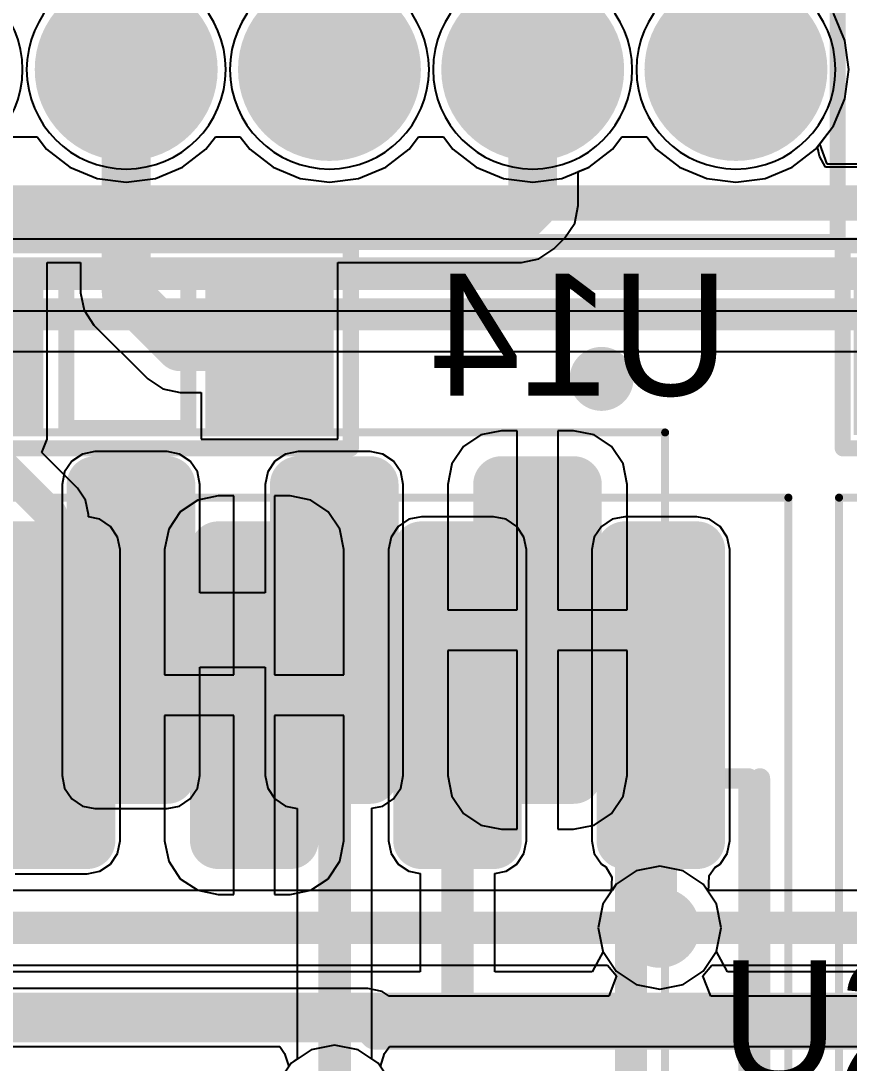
# Model space of a CAD drawing. Header units: millimetres. Extents: x 3.6 to 6.79, y 1.07 to 2.73.
# Drawn here: x 4.6998 to 4.9036, y 1.9137 to 2.1702 of the extents above; entities that cross this region are included whole.
import ezdxf

# ---------------------------------------------------------------- set-up
doc = ezdxf.new("R2010")
doc.units = ezdxf.units.MM
doc.header["$MEASUREMENT"] = 0
for name, color, linetype in [('BottomLayer', 5, 'Continuous'), ('BottomOverlay', 54, 'Continuous'), ('BottomPaste', 16, 'Continuous'), ('BottomSolder', 6, 'Continuous'), ('Mechanical13', 56, 'Continuous'), ('Mechanical15', 56, 'Continuous'), ('MidLayer1', 16, 'Continuous'), ('MidLayer2', 76, 'Continuous'), ('MultiLayer', 9, 'Continuous'), ('PadHoleLayer', 156, 'Continuous'), ('TopLayer', 1, 'Continuous'), ('TopOverlay', 2, 'Continuous'), ('TopPaste', 8, 'Continuous'), ('TopSolder', 216, 'Continuous'), ('ViaHoleLayer', 16, 'Continuous')]:
    doc.layers.add(name, color=color, linetype=linetype)

# ---------------------------------------------------------------- blocks, each defined once
blk = doc.blocks.new('RES_SMD_0603_B_91')
at = {"layer": 'BottomLayer'}
for points in [[(-0.04681, -0.01772), (-0.02319, -0.01772), (-0.04681, 0.01772), (-0.02319, 0.01772)], [(0.02468, -0.01772), (0.0483, -0.01772), (0.02468, 0.01771), (0.0483, 0.01771)]]:
    blk.add_solid(points, dxfattribs=at)
at = {"layer": 'BottomOverlay', "const_width": 0.00394}
for points in [[(0.035, 0.025), (-0.055, 0.025)], [(-0.055, 0.025), (-0.055, -0.025)], [(0.055, 0.025), (0.035, 0.025)], [(0.055, 0.025), (0.055, -0.025)], [(0.015, 0.02), (-0.015, 0.02)], [(-0.015, 0.02), (-0.015, -0.02)], [(0.015, 0.02), (0.015, -0.02)], [(0.015, -0.02), (-0.015, -0.02)], [(0.055, -0.025), (-0.055, -0.025)]]:
    blk.add_lwpolyline(points, dxfattribs=at)
at = {"layer": 'BottomOverlay', "const_width": 0.00197}
for points in [[(-0.05599, 0.025, 1), (-0.05402, 0.025, 1)], [(-0.05599, 0.025, 1), (-0.05402, 0.025, 1)], [(0.03401, 0.025, 1), (0.03598, 0.025, 1)], [(0.03401, 0.025, 1), (0.03598, 0.025, 1)], [(0.05401, 0.025, 1), (0.05598, 0.025, 1)], [(0.05401, 0.025, 1), (0.05598, 0.025, 1)], [(-0.01599, 0.02, 1), (-0.01402, 0.02, 1)], [(-0.01599, 0.02, 1), (-0.01402, 0.02, 1)], [(0.01401, 0.02, 1), (0.01598, 0.02, 1)], [(0.01401, 0.02, 1), (0.01598, 0.02, 1)], [(-0.01599, -0.02, 1), (-0.01402, -0.02, 1)], [(-0.01599, -0.02, 1), (-0.01402, -0.02, 1)], [(0.01401, -0.02, 1), (0.01598, -0.02, 1)], [(0.01401, -0.02, 1), (0.01598, -0.02, 1)], [(-0.05599, -0.025, 1), (-0.05402, -0.025, 1)], [(-0.05599, -0.025, 1), (-0.05402, -0.025, 1)], [(0.05401, -0.025, 1), (0.05598, -0.025, 1)], [(0.05401, -0.025, 1), (0.05598, -0.025, 1)]]:
    blk.add_lwpolyline(points, format="xyb", close=True, dxfattribs=at)
at = {"layer": 'BottomPaste'}
for points in [[(-0.04681, -0.01772), (-0.02319, -0.01772), (-0.04681, 0.01772), (-0.02319, 0.01772)], [(0.02468, -0.01772), (0.0483, -0.01772), (0.02468, 0.01771), (0.0483, 0.01771)]]:
    blk.add_solid(points, dxfattribs=at)
at = {"layer": 'BottomSolder'}
for points in [[(-0.05081, -0.02172), (-0.01919, -0.02172), (-0.05081, 0.02172), (-0.01919, 0.02172)], [(0.02068, -0.02172), (0.0523, -0.02172), (0.02068, 0.02171), (0.0523, 0.02171)]]:
    blk.add_solid(points, dxfattribs=at)
blk = doc.blocks.new('RES_SMD_0603_B_92')
at = {"layer": 'BottomLayer'}
for points in [[(-0.04681, -0.01772), (-0.02319, -0.01772), (-0.04681, 0.01772), (-0.02319, 0.01772)], [(0.02468, -0.01772), (0.0483, -0.01772), (0.02468, 0.01771), (0.0483, 0.01771)]]:
    blk.add_solid(points, dxfattribs=at)
at = {"layer": 'BottomOverlay', "const_width": 0.00394}
for points in [[(0.035, 0.025), (-0.055, 0.025)], [(-0.055, 0.025), (-0.055, -0.025)], [(0.055, 0.025), (0.035, 0.025)], [(0.055, 0.025), (0.055, -0.025)], [(0.015, 0.02), (-0.015, 0.02)], [(-0.015, 0.02), (-0.015, -0.02)], [(0.015, 0.02), (0.015, -0.02)], [(0.015, -0.02), (-0.015, -0.02)], [(0.055, -0.025), (-0.055, -0.025)]]:
    blk.add_lwpolyline(points, dxfattribs=at)
at = {"layer": 'BottomOverlay', "const_width": 0.00197}
for points in [[(-0.05599, 0.025, 1), (-0.05402, 0.025, 1)], [(-0.05599, 0.025, 1), (-0.05402, 0.025, 1)], [(0.03401, 0.025, 1), (0.03598, 0.025, 1)], [(0.03401, 0.025, 1), (0.03598, 0.025, 1)], [(0.05401, 0.025, 1), (0.05598, 0.025, 1)], [(0.05401, 0.025, 1), (0.05598, 0.025, 1)], [(-0.01599, 0.02, 1), (-0.01402, 0.02, 1)], [(-0.01599, 0.02, 1), (-0.01402, 0.02, 1)], [(0.01401, 0.02, 1), (0.01598, 0.02, 1)], [(0.01401, 0.02, 1), (0.01598, 0.02, 1)], [(-0.01599, -0.02, 1), (-0.01402, -0.02, 1)], [(-0.01599, -0.02, 1), (-0.01402, -0.02, 1)], [(0.01401, -0.02, 1), (0.01598, -0.02, 1)], [(0.01401, -0.02, 1), (0.01598, -0.02, 1)], [(-0.05599, -0.025, 1), (-0.05402, -0.025, 1)], [(-0.05599, -0.025, 1), (-0.05402, -0.025, 1)], [(0.05401, -0.025, 1), (0.05598, -0.025, 1)], [(0.05401, -0.025, 1), (0.05598, -0.025, 1)]]:
    blk.add_lwpolyline(points, format="xyb", close=True, dxfattribs=at)
at = {"layer": 'BottomPaste'}
for points in [[(-0.04681, -0.01772), (-0.02319, -0.01772), (-0.04681, 0.01772), (-0.02319, 0.01772)], [(0.02468, -0.01772), (0.0483, -0.01772), (0.02468, 0.01771), (0.0483, 0.01771)]]:
    blk.add_solid(points, dxfattribs=at)
at = {"layer": 'BottomSolder'}
for points in [[(-0.05081, -0.02172), (-0.01919, -0.02172), (-0.05081, 0.02172), (-0.01919, 0.02172)], [(0.02068, -0.02172), (0.0523, -0.02172), (0.02068, 0.02171), (0.0523, 0.02171)]]:
    blk.add_solid(points, dxfattribs=at)
blk = doc.blocks.new('SAMTEC_FTS_108_04_X_D_115')
at = {"layer": 'BottomLayer', "const_width": 0.0225}
for points in [[(0.01375, -0.025, 1), (0.03625, -0.025, 1)], [(0.06375, -0.025, 1), (0.08625, -0.025, 1)], [(0.11375, -0.025, 1), (0.13625, -0.025, 1)], [(0.16375, -0.025, 1), (0.18625, -0.025, 1)]]:
    blk.add_lwpolyline(points, format="xyb", close=True, dxfattribs=at)
at = {"layer": 'BottomSolder'}
for points in [[(-0.00051, -0.025, 1), (-0.04949, -0.025, 1)], [(0.04949, -0.025, 1), (0.00051, -0.025, 1)], [(0.09949, -0.025, 1), (0.05051, -0.025, 1)], [(0.14949, -0.025, 1), (0.10051, -0.025, 1)], [(0.19949, -0.025, 1), (0.15051, -0.025, 1)], [(-0.00051, -0.025, 1), (-0.00051, -0.025, 1)], [(0.00051, -0.025, 1), (0.00051, -0.025, 1)], [(0.04949, -0.025, 1), (0.04949, -0.025, 1)], [(0.05051, -0.025, 1), (0.05051, -0.025, 1)], [(0.09949, -0.025, 1), (0.09949, -0.025, 1)], [(0.10051, -0.025, 1), (0.10051, -0.025, 1)], [(0.14949, -0.025, 1), (0.14949, -0.025, 1)], [(0.15051, -0.025, 1), (0.15051, -0.025, 1)], [(0.19949, -0.025, 1), (0.19949, -0.025, 1)]]:
    blk.add_lwpolyline(points, format="xyb", close=True, dxfattribs=at)
at = {"layer": 'BottomSolder', "const_width": 0.0225}
for points in [[(0.01375, -0.025, 1), (0.03625, -0.025, 1)], [(0.06375, -0.025, 1), (0.08625, -0.025, 1)], [(0.11375, -0.025, 1), (0.13625, -0.025, 1)], [(0.16375, -0.025, 1), (0.18625, -0.025, 1)]]:
    blk.add_lwpolyline(points, format="xyb", close=True, dxfattribs=at)
at = {"layer": 'Mechanical13', "const_width": 0.00394}
for points in [[(0.2, -0.06748), (0.2, 0.06748)], [(0.01701, -0.03299), (0.01701, -0.01701)], [(0.01701, -0.01701), (0.03299, -0.01701)], [(0.03299, -0.03299), (0.03299, -0.01701)], [(0.06701, -0.03299), (0.06701, -0.01701)], [(0.06701, -0.01701), (0.08299, -0.01701)], [(0.08299, -0.03299), (0.08299, -0.01701)], [(0.11701, -0.03299), (0.11701, -0.01701)], [(0.11701, -0.01701), (0.13299, -0.01701)], [(0.13299, -0.03299), (0.13299, -0.01701)], [(0.16701, -0.03299), (0.16701, -0.01701)], [(0.16701, -0.01701), (0.18299, -0.01701)], [(0.18299, -0.03299), (0.18299, -0.01701)], [(0.01701, -0.03299), (0.03299, -0.03299)], [(0.06701, -0.03299), (0.08299, -0.03299)], [(0.11701, -0.03299), (0.13299, -0.03299)], [(0.16701, -0.03299), (0.18299, -0.03299)], [(-0.05, -0.06748), (0, -0.06748)], [(0, -0.06748), (0.05, -0.06748)], [(0.05, -0.06748), (0.1, -0.06748)], [(0.1, -0.06748), (0.15, -0.06748)], [(0.15, -0.06748), (0.2, -0.06748)], [(-0.21772, -0.08524), (0.21772, -0.08524)]]:
    blk.add_lwpolyline(points, dxfattribs=at)
at = {"layer": 'Mechanical13', "const_width": 0.00197}
for points in [[(0.01602, -0.01701, 1), (0.01799, -0.01701, 1)], [(0.01602, -0.01701, 1), (0.01799, -0.01701, 1)], [(0.03201, -0.01701, 1), (0.03398, -0.01701, 1)], [(0.03201, -0.01701, 1), (0.03398, -0.01701, 1)], [(0.06602, -0.01701, 1), (0.06799, -0.01701, 1)], [(0.06602, -0.01701, 1), (0.06799, -0.01701, 1)], [(0.08201, -0.01701, 1), (0.08398, -0.01701, 1)], [(0.08201, -0.01701, 1), (0.08398, -0.01701, 1)], [(0.11602, -0.01701, 1), (0.11799, -0.01701, 1)], [(0.11602, -0.01701, 1), (0.11799, -0.01701, 1)], [(0.13201, -0.01701, 1), (0.13398, -0.01701, 1)], [(0.13201, -0.01701, 1), (0.13398, -0.01701, 1)], [(0.16602, -0.01701, 1), (0.16799, -0.01701, 1)], [(0.16602, -0.01701, 1), (0.16799, -0.01701, 1)], [(0.18201, -0.01701, 1), (0.18398, -0.01701, 1)], [(0.18201, -0.01701, 1), (0.18398, -0.01701, 1)], [(0.01602, -0.03299, 1), (0.01799, -0.03299, 1)], [(0.01602, -0.03299, 1), (0.01799, -0.03299, 1)], [(0.03201, -0.03299, 1), (0.03398, -0.03299, 1)], [(0.03201, -0.03299, 1), (0.03398, -0.03299, 1)], [(0.06602, -0.03299, 1), (0.06799, -0.03299, 1)], [(0.06602, -0.03299, 1), (0.06799, -0.03299, 1)], [(0.08201, -0.03299, 1), (0.08398, -0.03299, 1)], [(0.08201, -0.03299, 1), (0.08398, -0.03299, 1)], [(0.11602, -0.03299, 1), (0.11799, -0.03299, 1)], [(0.11602, -0.03299, 1), (0.11799, -0.03299, 1)], [(0.13201, -0.03299, 1), (0.13398, -0.03299, 1)], [(0.13201, -0.03299, 1), (0.13398, -0.03299, 1)], [(0.16602, -0.03299, 1), (0.16799, -0.03299, 1)], [(0.16602, -0.03299, 1), (0.16799, -0.03299, 1)], [(0.18201, -0.03299, 1), (0.18398, -0.03299, 1)], [(0.18201, -0.03299, 1), (0.18398, -0.03299, 1)], [(-0.00098, -0.06748, 1), (0.00098, -0.06748, 1)], [(-0.00098, -0.06748, 1), (0.00098, -0.06748, 1)], [(0.04902, -0.06748, 1), (0.05098, -0.06748, 1)], [(0.04902, -0.06748, 1), (0.05098, -0.06748, 1)], [(0.09902, -0.06748, 1), (0.10098, -0.06748, 1)], [(0.09902, -0.06748, 1), (0.10098, -0.06748, 1)], [(0.14902, -0.06748, 1), (0.15098, -0.06748, 1)], [(0.14902, -0.06748, 1), (0.15098, -0.06748, 1)], [(0.19902, -0.06748, 1), (0.20098, -0.06748, 1)], [(0.19902, -0.06748, 1), (0.20098, -0.06748, 1)]]:
    blk.add_lwpolyline(points, format="xyb", close=True, dxfattribs=at)
at = {"layer": 'Mechanical15'}
blk.add_line((0.22697, -0.09449), (-0.22697, -0.09449), dxfattribs=at)
at = {"layer": 'MidLayer1', "const_width": 0.0225}
for points in [[(0.01375, -0.025, 1), (0.03625, -0.025, 1)], [(0.06375, -0.025, 1), (0.08625, -0.025, 1)], [(0.11375, -0.025, 1), (0.13625, -0.025, 1)], [(0.16375, -0.025, 1), (0.18625, -0.025, 1)]]:
    blk.add_lwpolyline(points, format="xyb", close=True, dxfattribs=at)
at = {"layer": 'MidLayer2', "const_width": 0.0225}
for points in [[(0.01375, -0.025, 1), (0.03625, -0.025, 1)], [(0.06375, -0.025, 1), (0.08625, -0.025, 1)], [(0.11375, -0.025, 1), (0.13625, -0.025, 1)], [(0.16375, -0.025, 1), (0.18625, -0.025, 1)]]:
    blk.add_lwpolyline(points, format="xyb", close=True, dxfattribs=at)
at = {"layer": 'MultiLayer', "const_width": 0.0225}
for points in [[(0.01375, -0.025, 1), (0.03625, -0.025, 1)], [(0.06375, -0.025, 1), (0.08625, -0.025, 1)], [(0.11375, -0.025, 1), (0.13625, -0.025, 1)], [(0.16375, -0.025, 1), (0.18625, -0.025, 1)]]:
    blk.add_lwpolyline(points, format="xyb", close=True, dxfattribs=at)
at = {"layer": 'PadHoleLayer', "const_width": 0.01398}
for points in [[(0.01801, -0.025, 1), (0.03199, -0.025, 1)], [(0.06801, -0.025, 1), (0.08199, -0.025, 1)], [(0.11801, -0.025, 1), (0.13199, -0.025, 1)], [(0.16801, -0.025, 1), (0.18199, -0.025, 1)]]:
    blk.add_lwpolyline(points, format="xyb", close=True, dxfattribs=at)
at = {"layer": 'TopLayer', "const_width": 0.0225}
for points in [[(0.01375, -0.025, 1), (0.03625, -0.025, 1)], [(0.06375, -0.025, 1), (0.08625, -0.025, 1)], [(0.11375, -0.025, 1), (0.13625, -0.025, 1)], [(0.16375, -0.025, 1), (0.18625, -0.025, 1)]]:
    blk.add_lwpolyline(points, format="xyb", close=True, dxfattribs=at)
at = {"layer": 'TopOverlay', "const_width": 0.00787}
blk.add_lwpolyline([(-0.21772, -0.08524), (0.21772, -0.08524)], dxfattribs=at)
at = {"layer": 'TopSolder'}
for points in [[(-0.00051, -0.025, 1), (-0.04949, -0.025, 1)], [(0.04949, -0.025, 1), (0.00051, -0.025, 1)], [(0.09949, -0.025, 1), (0.05051, -0.025, 1)], [(0.14949, -0.025, 1), (0.10051, -0.025, 1)], [(0.19949, -0.025, 1), (0.15051, -0.025, 1)], [(-0.00051, -0.025, 1), (-0.00051, -0.025, 1)], [(0.00051, -0.025, 1), (0.00051, -0.025, 1)], [(0.04949, -0.025, 1), (0.04949, -0.025, 1)], [(0.05051, -0.025, 1), (0.05051, -0.025, 1)], [(0.09949, -0.025, 1), (0.09949, -0.025, 1)], [(0.10051, -0.025, 1), (0.10051, -0.025, 1)], [(0.14949, -0.025, 1), (0.14949, -0.025, 1)], [(0.15051, -0.025, 1), (0.15051, -0.025, 1)], [(0.19949, -0.025, 1), (0.19949, -0.025, 1)]]:
    blk.add_lwpolyline(points, format="xyb", close=True, dxfattribs=at)
at = {"layer": 'TopSolder', "const_width": 0.0225}
for points in [[(0.01375, -0.025, 1), (0.03625, -0.025, 1)], [(0.06375, -0.025, 1), (0.08625, -0.025, 1)], [(0.11375, -0.025, 1), (0.13625, -0.025, 1)], [(0.16375, -0.025, 1), (0.18625, -0.025, 1)]]:
    blk.add_lwpolyline(points, format="xyb", close=True, dxfattribs=at)
blk = doc.blocks.new('SOIC127P599X175_8N_152')
at = {"layer": 'Mechanical13'}
for points, const_width in [([(-0.15512, 0.09075, 1), (-0.16299, 0.09075, 1)], 0.00787), ([(-0.07802, 0.09656, 1), (-0.07552, 0.09656, 1)], 0.0025), ([(-0.07802, 0.09656, 1), (-0.07552, 0.09656, 1)], 0.0025), ([(-0.16496, 0.09075, 1), (-0.16102, 0.09075, 1)], 0.00394), ([(-0.15709, 0.09075, 1), (-0.15315, 0.09075, 1)], 0.00394)]:
    blk.add_lwpolyline(points, format="xyb", close=True, dxfattribs=dict(at, const_width=const_width))
at = {"layer": 'Mechanical13', "const_width": 0.005}
for points in [[(-0.07677, -0.09656), (-0.07677, 0.09656)], [(0.07677, 0.09656), (-0.07677, 0.09656)]]:
    blk.add_lwpolyline(points, dxfattribs=at)
at = {"layer": 'Mechanical15', "const_width": 0.00197}
for points in [[(-0.14587, -0.1064), (-0.14587, 0.1064)], [(0.14587, 0.1064), (-0.14587, 0.1064)]]:
    blk.add_lwpolyline(points, dxfattribs=at)
at = {"layer": 'Mechanical15', "const_width": 0.000984}
blk.add_lwpolyline([(-0.14636, 0.1064, 1), (-0.14537, 0.1064, 1)], format="xyb", close=True, dxfattribs=at)
blk.add_lwpolyline([(-0.14636, 0.1064, 1), (-0.14537, 0.1064, 1)], format="xyb", close=True, dxfattribs=at)
at = {"layer": 'TopLayer', "const_width": 0.00295}
for points in [[(-0.13455, 0.08386, 1), (-0.13159, 0.08386, 1)], [(-0.06289, 0.08386, 1), (-0.05994, 0.08386, 1)], [(-0.13455, 0.06614, 1), (-0.13159, 0.06614, 1)], [(-0.06289, 0.06614, 1), (-0.05994, 0.06614, 1)], [(-0.13455, 0.03386, 1), (-0.13159, 0.03386, 1)], [(-0.06289, 0.03386, 1), (-0.05994, 0.03386, 1)], [(-0.13455, 0.01614, 1), (-0.13159, 0.01614, 1)], [(-0.06289, 0.01614, 1), (-0.05994, 0.01614, 1)], [(-0.13455, -0.01614, 1), (-0.13159, -0.01614, 1)], [(-0.06289, -0.01614, 1), (-0.05994, -0.01614, 1)], [(-0.13455, -0.03386, 1), (-0.13159, -0.03386, 1)], [(-0.06289, -0.03386, 1), (-0.05994, -0.03386, 1)]]:
    blk.add_lwpolyline(points, format="xyb", close=True, dxfattribs=at)
at = {"layer": 'TopLayer'}
for points in [[(-0.13307, 0.06319), (-0.06142, 0.06319), (-0.13307, 0.08681), (-0.06142, 0.08681)], [(-0.13602, 0.06614), (-0.05846, 0.06614), (-0.13602, 0.08386), (-0.05846, 0.08386)], [(-0.13307, 0.01319), (-0.06142, 0.01319), (-0.13307, 0.03681), (-0.06142, 0.03681)], [(-0.13602, 0.01614), (-0.05846, 0.01614), (-0.13602, 0.03386), (-0.05846, 0.03386)], [(-0.13307, -0.03681), (-0.06142, -0.03681), (-0.13307, -0.01319), (-0.06142, -0.01319)], [(-0.13602, -0.03386), (-0.05846, -0.03386), (-0.13602, -0.01614), (-0.05846, -0.01614)]]:
    blk.add_solid(points, dxfattribs=at)
at = {"layer": 'TopOverlay', "const_width": 0.005}
blk.add_lwpolyline([(0.07677, 0.09941), (-0.07677, 0.09941)], dxfattribs=at)
at = {"layer": 'TopOverlay'}
for points, const_width in [([(-0.07802, 0.09941, 1), (-0.07552, 0.09941, 1)], 0.0025), ([(-0.15512, 0.09075, 1), (-0.16299, 0.09075, 1)], 0.00787), ([(-0.16496, 0.09075, 1), (-0.16102, 0.09075, 1)], 0.00394), ([(-0.15709, 0.09075, 1), (-0.15315, 0.09075, 1)], 0.00394)]:
    blk.add_lwpolyline(points, format="xyb", close=True, dxfattribs=dict(at, const_width=const_width))
at = {"layer": 'TopPaste', "const_width": 0.00295}
for points in [[(-0.13455, 0.08386, 1), (-0.13159, 0.08386, 1)], [(-0.06289, 0.08386, 1), (-0.05994, 0.08386, 1)], [(-0.13455, 0.06614, 1), (-0.13159, 0.06614, 1)], [(-0.06289, 0.06614, 1), (-0.05994, 0.06614, 1)], [(-0.13455, 0.03386, 1), (-0.13159, 0.03386, 1)], [(-0.06289, 0.03386, 1), (-0.05994, 0.03386, 1)], [(-0.13455, 0.01614, 1), (-0.13159, 0.01614, 1)], [(-0.06289, 0.01614, 1), (-0.05994, 0.01614, 1)], [(-0.13455, -0.01614, 1), (-0.13159, -0.01614, 1)], [(-0.06289, -0.01614, 1), (-0.05994, -0.01614, 1)], [(-0.13455, -0.03386, 1), (-0.13159, -0.03386, 1)], [(-0.06289, -0.03386, 1), (-0.05994, -0.03386, 1)]]:
    blk.add_lwpolyline(points, format="xyb", close=True, dxfattribs=at)
at = {"layer": 'TopPaste'}
for points in [[(-0.13307, 0.06319), (-0.06142, 0.06319), (-0.13307, 0.08681), (-0.06142, 0.08681)], [(-0.13602, 0.06614), (-0.05846, 0.06614), (-0.13602, 0.08386), (-0.05846, 0.08386)], [(-0.13307, 0.01319), (-0.06142, 0.01319), (-0.13307, 0.03681), (-0.06142, 0.03681)], [(-0.13602, 0.01614), (-0.05846, 0.01614), (-0.13602, 0.03386), (-0.05846, 0.03386)], [(-0.13307, -0.03681), (-0.06142, -0.03681), (-0.13307, -0.01319), (-0.06142, -0.01319)], [(-0.13602, -0.03386), (-0.05846, -0.03386), (-0.13602, -0.01614), (-0.05846, -0.01614)]]:
    blk.add_solid(points, dxfattribs=at)
at = {"layer": 'TopSolder', "const_width": 0.00695}
for points in [[(-0.13655, 0.08386, 1), (-0.12959, 0.08386, 1)], [(-0.06489, 0.08386, 1), (-0.05794, 0.08386, 1)], [(-0.13655, 0.06614, 1), (-0.12959, 0.06614, 1)], [(-0.06489, 0.06614, 1), (-0.05794, 0.06614, 1)], [(-0.13655, 0.03386, 1), (-0.12959, 0.03386, 1)], [(-0.06489, 0.03386, 1), (-0.05794, 0.03386, 1)], [(-0.13655, 0.01614, 1), (-0.12959, 0.01614, 1)], [(-0.06489, 0.01614, 1), (-0.05794, 0.01614, 1)], [(-0.13655, -0.01614, 1), (-0.12959, -0.01614, 1)], [(-0.06489, -0.01614, 1), (-0.05794, -0.01614, 1)], [(-0.13655, -0.03386, 1), (-0.12959, -0.03386, 1)], [(-0.06489, -0.03386, 1), (-0.05794, -0.03386, 1)]]:
    blk.add_lwpolyline(points, format="xyb", close=True, dxfattribs=at)
at = {"layer": 'TopSolder'}
for points in [[(-0.13307, 0.05919), (-0.06142, 0.05919), (-0.13307, 0.09081), (-0.06142, 0.09081)], [(-0.14002, 0.06614), (-0.05446, 0.06614), (-0.14002, 0.08386), (-0.05446, 0.08386)], [(-0.13307, 0.00919), (-0.06142, 0.00919), (-0.13307, 0.04081), (-0.06142, 0.04081)], [(-0.14002, 0.01614), (-0.05446, 0.01614), (-0.14002, 0.03386), (-0.05446, 0.03386)], [(-0.13307, -0.04081), (-0.06142, -0.04081), (-0.13307, -0.00919), (-0.06142, -0.00919)], [(-0.14002, -0.03386), (-0.05446, -0.03386), (-0.14002, -0.01614), (-0.05446, -0.01614)]]:
    blk.add_solid(points, dxfattribs=at)
blk = doc.blocks.new('SOIC127P599X175_8N_B_154')
at = {"layer": 'BottomLayer', "const_width": 0.00295}
for points in [[(-0.13455, 0.08386, 1), (-0.13159, 0.08386, 1)], [(-0.06289, 0.08386, 1), (-0.05994, 0.08386, 1)], [(-0.13455, 0.06614, 1), (-0.13159, 0.06614, 1)], [(-0.06289, 0.06614, 1), (-0.05994, 0.06614, 1)], [(-0.13455, 0.03386, 1), (-0.13159, 0.03386, 1)], [(-0.06289, 0.03386, 1), (-0.05994, 0.03386, 1)], [(-0.13455, 0.01614, 1), (-0.13159, 0.01614, 1)], [(-0.06289, 0.01614, 1), (-0.05994, 0.01614, 1)], [(-0.13455, -0.01614, 1), (-0.13159, -0.01614, 1)], [(-0.06289, -0.01614, 1), (-0.05994, -0.01614, 1)], [(-0.13455, -0.03386, 1), (-0.13159, -0.03386, 1)], [(-0.06289, -0.03386, 1), (-0.05994, -0.03386, 1)], [(-0.13455, -0.06614, 1), (-0.13159, -0.06614, 1)], [(-0.06289, -0.06614, 1), (-0.05994, -0.06614, 1)], [(-0.13455, -0.08386, 1), (-0.13159, -0.08386, 1)], [(-0.06289, -0.08386, 1), (-0.05994, -0.08386, 1)]]:
    blk.add_lwpolyline(points, format="xyb", close=True, dxfattribs=at)
at = {"layer": 'BottomLayer'}
for points in [[(-0.13307, 0.06319), (-0.06142, 0.06319), (-0.13307, 0.08681), (-0.06142, 0.08681)], [(-0.13602, 0.06614), (-0.05846, 0.06614), (-0.13602, 0.08386), (-0.05846, 0.08386)], [(-0.13307, 0.01319), (-0.06142, 0.01319), (-0.13307, 0.03681), (-0.06142, 0.03681)], [(-0.13602, 0.01614), (-0.05846, 0.01614), (-0.13602, 0.03386), (-0.05846, 0.03386)], [(-0.13307, -0.03681), (-0.06142, -0.03681), (-0.13307, -0.01319), (-0.06142, -0.01319)], [(-0.13602, -0.03386), (-0.05846, -0.03386), (-0.13602, -0.01614), (-0.05846, -0.01614)], [(-0.13307, -0.08681), (-0.06142, -0.08681), (-0.13307, -0.06319), (-0.06142, -0.06319)], [(-0.13602, -0.08386), (-0.05846, -0.08386), (-0.13602, -0.06614), (-0.05846, -0.06614)]]:
    blk.add_solid(points, dxfattribs=at)
at = {"layer": 'BottomOverlay', "const_width": 0.005}
blk.add_lwpolyline([(0.07677, 0.09941), (-0.07677, 0.09941)], dxfattribs=at)
at = {"layer": 'BottomOverlay', "const_width": 0.0025}
blk.add_lwpolyline([(-0.07802, 0.09941, 1), (-0.07552, 0.09941, 1)], format="xyb", close=True, dxfattribs=at)
at = {"layer": 'BottomPaste', "const_width": 0.00295}
for points in [[(-0.13455, 0.08386, 1), (-0.13159, 0.08386, 1)], [(-0.06289, 0.08386, 1), (-0.05994, 0.08386, 1)], [(-0.13455, 0.06614, 1), (-0.13159, 0.06614, 1)], [(-0.06289, 0.06614, 1), (-0.05994, 0.06614, 1)], [(-0.13455, 0.03386, 1), (-0.13159, 0.03386, 1)], [(-0.06289, 0.03386, 1), (-0.05994, 0.03386, 1)], [(-0.13455, 0.01614, 1), (-0.13159, 0.01614, 1)], [(-0.06289, 0.01614, 1), (-0.05994, 0.01614, 1)], [(-0.13455, -0.01614, 1), (-0.13159, -0.01614, 1)], [(-0.06289, -0.01614, 1), (-0.05994, -0.01614, 1)], [(-0.13455, -0.03386, 1), (-0.13159, -0.03386, 1)], [(-0.06289, -0.03386, 1), (-0.05994, -0.03386, 1)], [(-0.13455, -0.06614, 1), (-0.13159, -0.06614, 1)], [(-0.06289, -0.06614, 1), (-0.05994, -0.06614, 1)], [(-0.13455, -0.08386, 1), (-0.13159, -0.08386, 1)], [(-0.06289, -0.08386, 1), (-0.05994, -0.08386, 1)]]:
    blk.add_lwpolyline(points, format="xyb", close=True, dxfattribs=at)
at = {"layer": 'BottomPaste'}
for points in [[(-0.13307, 0.06319), (-0.06142, 0.06319), (-0.13307, 0.08681), (-0.06142, 0.08681)], [(-0.13602, 0.06614), (-0.05846, 0.06614), (-0.13602, 0.08386), (-0.05846, 0.08386)], [(-0.13307, 0.01319), (-0.06142, 0.01319), (-0.13307, 0.03681), (-0.06142, 0.03681)], [(-0.13602, 0.01614), (-0.05846, 0.01614), (-0.13602, 0.03386), (-0.05846, 0.03386)], [(-0.13307, -0.03681), (-0.06142, -0.03681), (-0.13307, -0.01319), (-0.06142, -0.01319)], [(-0.13602, -0.03386), (-0.05846, -0.03386), (-0.13602, -0.01614), (-0.05846, -0.01614)], [(-0.13307, -0.08681), (-0.06142, -0.08681), (-0.13307, -0.06319), (-0.06142, -0.06319)], [(-0.13602, -0.08386), (-0.05846, -0.08386), (-0.13602, -0.06614), (-0.05846, -0.06614)]]:
    blk.add_solid(points, dxfattribs=at)
at = {"layer": 'BottomSolder', "const_width": 0.00695}
for points in [[(-0.13655, 0.08386, 1), (-0.12959, 0.08386, 1)], [(-0.06489, 0.08386, 1), (-0.05794, 0.08386, 1)], [(-0.13655, 0.06614, 1), (-0.12959, 0.06614, 1)], [(-0.06489, 0.06614, 1), (-0.05794, 0.06614, 1)], [(-0.13655, 0.03386, 1), (-0.12959, 0.03386, 1)], [(-0.06489, 0.03386, 1), (-0.05794, 0.03386, 1)], [(-0.13655, 0.01614, 1), (-0.12959, 0.01614, 1)], [(-0.06489, 0.01614, 1), (-0.05794, 0.01614, 1)], [(-0.13655, -0.01614, 1), (-0.12959, -0.01614, 1)], [(-0.06489, -0.01614, 1), (-0.05794, -0.01614, 1)], [(-0.13655, -0.03386, 1), (-0.12959, -0.03386, 1)], [(-0.06489, -0.03386, 1), (-0.05794, -0.03386, 1)], [(-0.13655, -0.06614, 1), (-0.12959, -0.06614, 1)], [(-0.06489, -0.06614, 1), (-0.05794, -0.06614, 1)], [(-0.13655, -0.08386, 1), (-0.12959, -0.08386, 1)], [(-0.06489, -0.08386, 1), (-0.05794, -0.08386, 1)]]:
    blk.add_lwpolyline(points, format="xyb", close=True, dxfattribs=at)
at = {"layer": 'BottomSolder'}
for points in [[(-0.13307, 0.05919), (-0.06142, 0.05919), (-0.13307, 0.09081), (-0.06142, 0.09081)], [(-0.14002, 0.06614), (-0.05446, 0.06614), (-0.14002, 0.08386), (-0.05446, 0.08386)], [(-0.13307, 0.00919), (-0.06142, 0.00919), (-0.13307, 0.04081), (-0.06142, 0.04081)], [(-0.14002, 0.01614), (-0.05446, 0.01614), (-0.14002, 0.03386), (-0.05446, 0.03386)], [(-0.13307, -0.04081), (-0.06142, -0.04081), (-0.13307, -0.00919), (-0.06142, -0.00919)], [(-0.14002, -0.03386), (-0.05446, -0.03386), (-0.14002, -0.01614), (-0.05446, -0.01614)], [(-0.13307, -0.09081), (-0.06142, -0.09081), (-0.13307, -0.05919), (-0.06142, -0.05919)], [(-0.14002, -0.08386), (-0.05446, -0.08386), (-0.14002, -0.06614), (-0.05446, -0.06614)]]:
    blk.add_solid(points, dxfattribs=at)
at = {"layer": 'Mechanical13', "const_width": 0.005}
for points in [[(-0.07677, -0.09656), (-0.07677, 0.09656)], [(0.07677, 0.09656), (-0.07677, 0.09656)]]:
    blk.add_lwpolyline(points, dxfattribs=at)
at = {"layer": 'Mechanical13', "const_width": 0.0025}
blk.add_lwpolyline([(-0.07802, 0.09656, 1), (-0.07552, 0.09656, 1)], format="xyb", close=True, dxfattribs=at)
blk.add_lwpolyline([(-0.07802, 0.09656, 1), (-0.07552, 0.09656, 1)], format="xyb", close=True, dxfattribs=at)
at = {"layer": 'Mechanical15', "const_width": 0.00197}
for points in [[(-0.14587, -0.1064), (-0.14587, 0.1064)], [(0.14587, 0.1064), (-0.14587, 0.1064)]]:
    blk.add_lwpolyline(points, dxfattribs=at)
at = {"layer": 'Mechanical15', "const_width": 0.000984}
blk.add_lwpolyline([(-0.14636, 0.1064, 1), (-0.14537, 0.1064, 1)], format="xyb", close=True, dxfattribs=at)
blk.add_lwpolyline([(-0.14636, 0.1064, 1), (-0.14537, 0.1064, 1)], format="xyb", close=True, dxfattribs=at)
blk = doc.blocks.new('SOIC127P599X175_8N_B_155')
at = {"layer": 'Mechanical15', "const_width": 0.00197}
for points in [[(-0.14587, -0.1064), (-0.14587, 0.1064)], [(0.14587, -0.1064), (-0.14587, -0.1064)]]:
    blk.add_lwpolyline(points, dxfattribs=at)
at = {"layer": 'Mechanical15', "const_width": 0.000984}
blk.add_lwpolyline([(-0.14636, -0.1064, 1), (-0.14537, -0.1064, 1)], format="xyb", close=True, dxfattribs=at)
blk.add_lwpolyline([(-0.14636, -0.1064, 1), (-0.14537, -0.1064, 1)], format="xyb", close=True, dxfattribs=at)

msp = doc.modelspace()

# ---------------------------------------------------------------- linework, layer by layer
at = {"layer": 'BottomLayer'}
for p, q in [((4.90253, 2.16542), (4.89976, 2.1721)), ((4.90348, 2.15824), (4.90253, 2.16542)), ((4.90253, 2.15106), (4.90348, 2.15824)), ((4.89976, 2.14437), (4.90253, 2.15106)), ((4.89535, 2.13862), (4.89976, 2.14437)), ((4.84535, 2.13862), (4.84767, 2.14164)), ((4.84767, 2.14164), (4.85381, 2.14164)), ((4.85381, 2.14164), (4.85613, 2.13862)), ((4.83961, 2.13422), (4.84535, 2.13862)), ((4.85613, 2.13862), (4.86187, 2.13422)), ((4.88961, 2.13422), (4.89535, 2.13862)), ((4.83696, 2.13312), (4.83961, 2.13422)), ((4.83696, 2.12474), (4.83696, 2.13312)), ((4.86187, 2.13422), (4.86856, 2.13144)), ((4.88292, 2.13144), (4.88961, 2.13422)), ((4.86856, 2.13144), (4.87574, 2.1305)), ((4.87574, 2.1305), (4.88292, 2.13144)), ((4.8361, 2.12045), (4.83696, 2.12474)), ((4.83367, 2.11681), (4.8361, 2.12045)), ((4.83093, 2.11407), (4.83367, 2.11681)), ((4.83367, 2.11681), (4.83367, 2.11681)), ((4.82729, 2.11164), (4.83093, 2.11407)), ((4.823, 2.11078), (4.82729, 2.11164)), ((4.70632, 2.06729), (4.70632, 2.11078)), ((4.70632, 2.11078), (4.71452, 2.11078)), ((4.71452, 2.11078), (4.71452, 2.10326)), ((4.77781, 2.06728), (4.77781, 2.11078)), ((4.77781, 2.11078), (4.823, 2.11078)), ((4.823, 2.11078), (4.823, 2.11078)), ((4.71452, 2.10326), (4.71452, 2.10326)), ((4.71452, 2.10326), (4.71538, 2.09897)), ((4.71538, 2.09897), (4.71781, 2.09533)), ((4.71781, 2.09533), (4.73107, 2.08207)), ((4.73107, 2.08207), (4.73107, 2.08207)), ((4.73107, 2.08207), (4.73471, 2.07964)), ((4.73471, 2.07964), (4.739, 2.07878)), ((4.739, 2.07878), (4.739, 2.07878)), ((4.739, 2.07878), (4.74419, 2.07878)), ((4.74419, 2.07878), (4.74419, 2.06728)), ((4.70497, 2.06401), (4.70632, 2.06729)), ((4.70632, 2.06729), (4.70632, 2.06729)), ((4.74419, 2.06728), (4.77781, 2.06728)), ((4.71374, 2.05524), (4.70497, 2.06401)), ((4.71573, 2.05226), (4.71374, 2.05524)), ((4.74839, 2.05328), (4.74334, 2.05227)), ((4.75225, 2.05328), (4.74839, 2.05328)), ((4.75225, 2.00924), (4.75225, 2.05328)), ((4.76611, 2.05328), (4.76225, 2.05328)), ((4.76225, 2.05328), (4.76225, 2.00924)), ((4.77116, 2.05227), (4.76611, 2.05328)), ((4.71643, 2.04875), (4.71573, 2.05226)), ((4.74334, 2.05227), (4.73905, 2.04941)), ((4.77545, 2.04941), (4.77116, 2.05227)), ((4.71643, 2.04812), (4.71643, 2.04875)), ((4.71921, 2.04756), (4.71643, 2.04812)), ((4.72184, 2.0458), (4.71921, 2.04756)), ((4.73905, 2.04941), (4.73619, 2.04512)), ((4.77831, 2.04512), (4.77545, 2.04941)), ((4.79529, 2.04756), (4.79266, 2.0458)), ((4.79839, 2.04818), (4.79529, 2.04756)), ((4.81611, 2.04818), (4.79839, 2.04818)), ((4.81921, 2.04756), (4.81611, 2.04818)), ((4.82184, 2.0458), (4.81921, 2.04756)), ((4.84529, 2.04756), (4.84266, 2.0458)), ((4.84839, 2.04818), (4.84529, 2.04756)), ((4.86611, 2.04818), (4.84839, 2.04818)), ((4.86921, 2.04756), (4.86611, 2.04818)), ((4.87184, 2.0458), (4.86921, 2.04756)), ((4.7236, 2.04317), (4.72184, 2.0458)), ((4.73619, 2.04512), (4.73519, 2.04007)), ((4.77931, 2.04007), (4.77831, 2.04512)), ((4.79266, 2.0458), (4.7909, 2.04317)), ((4.8236, 2.04317), (4.82184, 2.0458)), ((4.84266, 2.0458), (4.8409, 2.04317)), ((4.8736, 2.04317), (4.87184, 2.0458)), ((4.72422, 2.04007), (4.7236, 2.04317)), ((4.7909, 2.04317), (4.79028, 2.04007)), ((4.82422, 2.04007), (4.8236, 2.04317)), ((4.8409, 2.04317), (4.84028, 2.04007)), ((4.87422, 2.04007), (4.8736, 2.04317)), ((4.72422, 1.96842), (4.72422, 2.04007)), ((4.73519, 2.04007), (4.73519, 2.00924)), ((4.77931, 2.00924), (4.77931, 2.04007)), ((4.79028, 2.04007), (4.79028, 1.96842)), ((4.82422, 1.96842), (4.82422, 2.04007)), ((4.84028, 2.04007), (4.84028, 1.96842)), ((4.87422, 1.96842), (4.87422, 2.04007)), ((4.73519, 2.00924), (4.75225, 2.00924)), ((4.76225, 2.00924), (4.77931, 2.00924)), ((4.75225, 1.99924), (4.73519, 1.99924)), ((4.73519, 1.99924), (4.73519, 1.96842)), ((4.75225, 1.95521), (4.75225, 1.99924)), ((4.77931, 1.99924), (4.76225, 1.99924)), ((4.76225, 1.99924), (4.76225, 1.95521)), ((4.77931, 1.96842), (4.77931, 1.99924)), ((4.7236, 1.96531), (4.72422, 1.96842)), ((4.73519, 1.96842), (4.73619, 1.96336)), ((4.77831, 1.96336), (4.77931, 1.96842)), ((4.79028, 1.96842), (4.7909, 1.96531)), ((4.8236, 1.96531), (4.82422, 1.96842)), ((4.84028, 1.96842), (4.8409, 1.96531)), ((4.8736, 1.96531), (4.87422, 1.96842)), ((4.72184, 1.96268), (4.7236, 1.96531)), ((4.7909, 1.96531), (4.79266, 1.96268)), ((4.82184, 1.96268), (4.8236, 1.96531)), ((4.8409, 1.96531), (4.84266, 1.96268)), ((4.87184, 1.96268), (4.8736, 1.96531)), ((4.71921, 1.96093), (4.72184, 1.96268)), ((4.73619, 1.96336), (4.73905, 1.95908)), ((4.77545, 1.95908), (4.77831, 1.96336)), ((4.79266, 1.96268), (4.79529, 1.96093)), ((4.81921, 1.96093), (4.82184, 1.96268)), ((4.84266, 1.96268), (4.84371, 1.96198)), ((4.87052, 1.9618), (4.87184, 1.96268)), ((4.69839, 1.96031), (4.71611, 1.96031)), ((4.71611, 1.96031), (4.71921, 1.96093)), ((4.79529, 1.96093), (4.79807, 1.96037)), ((4.79807, 1.96037), (4.79807, 1.93618)), ((4.81643, 1.96037), (4.81921, 1.96093)), ((4.81643, 1.93618), (4.81643, 1.96037)), ((4.84371, 1.96198), (4.84523, 1.95947)), ((4.86916, 1.95983), (4.87052, 1.9618)), ((4.73905, 1.95908), (4.74334, 1.95622)), ((4.77116, 1.95622), (4.77545, 1.95908)), ((4.84523, 1.95947), (4.84508, 1.95587)), ((4.86898, 1.95578), (4.86916, 1.95983)), ((4.74334, 1.95622), (4.74839, 1.95521)), ((4.74839, 1.95521), (4.75225, 1.95521)), ((4.76225, 1.95521), (4.76611, 1.95521)), ((4.76611, 1.95521), (4.77116, 1.95622)), ((4.84508, 1.95587), (4.84302, 1.95279)), ((4.87098, 1.95279), (4.86898, 1.95578)), ((4.84302, 1.95279), (4.84187, 1.947)), ((4.87213, 1.947), (4.87098, 1.95279)), ((4.84187, 1.947), (4.84302, 1.94121)), ((4.87098, 1.94121), (4.87213, 1.947)), ((4.84304, 1.94118), (4.84037, 1.93618)), ((4.84302, 1.94121), (4.84304, 1.94118)), ((4.87096, 1.94118), (4.87098, 1.94121)), ((4.87363, 1.93618), (4.87096, 1.94118)), ((4.79807, 1.93618), (4.59118, 1.93618)), ((4.84037, 1.93618), (4.81643, 1.93618)), ((5.02332, 1.93618), (4.87363, 1.93618)), ((4.42667, 1.91782), (4.7635, 1.91782)), ((4.7635, 1.91782), (4.76471, 1.91604)), ((4.78929, 1.91604), (4.7905, 1.91782)), ((4.7905, 1.91782), (5.57324, 1.91782)), ((4.76471, 1.91604), (4.76571, 1.91282)), ((4.78829, 1.91282), (4.78929, 1.91604))]:
    msp.add_line(p, q, dxfattribs=at)
for points, const_width in [([(4.72574, 2.122), (4.72574, 2.15824)], 0.012), ([(4.82574, 2.12474), (4.82574, 2.15824)], 0.012), ([(4.823, 2.122), (4.82574, 2.12474)], 0.012), ([(4.59177, 2.122), (4.72574, 2.122)], 0.012), ([(4.72574, 2.10326), (4.72574, 2.122)], 0.012), ([(4.72574, 2.122), (4.823, 2.122)], 0.012), ([(4.72574, 2.10326), (4.739, 2.09)], 0.012), ([(4.739, 2.09), (4.761, 2.09)], 0.012), ([(4.68951, 2.06649), (4.70725, 2.04875)], 0.008), ([(4.70725, 2.00424), (4.70725, 2.04875)], 0.008), ([(4.80725, 1.92775), (4.80725, 2.00424)], 0.008), ([(4.85725, 1.94725), (4.85725, 2.00424)], 0.008), ([(4.857, 1.947), (4.85725, 1.94725)], 0.008), ([(4.80725, 1.92775), (4.808, 1.927)], 0.008), ([(4.584, 1.927), (4.777, 1.927)], 0.008), ([(4.777, 1.927), (4.808, 1.927)], 0.008), ([(4.777, 1.903), (4.777, 1.927)], 0.008), ([(4.808, 1.927), (5.0325, 1.927)], 0.008)]:
    msp.add_lwpolyline(points, dxfattribs=dict(at, const_width=const_width))
for points, const_width in [([(4.72274, 2.15824, 1), (4.72874, 2.15824, 1)], 0.006), ([(4.82274, 2.15824, 1), (4.82874, 2.15824, 1)], 0.006), ([(4.82274, 2.12474, 1), (4.82874, 2.12474, 1)], 0.006), ([(4.82274, 2.12474, 1), (4.82874, 2.12474, 1)], 0.006), ([(4.72274, 2.122, 1), (4.72874, 2.122, 1)], 0.006), ([(4.72274, 2.122, 1), (4.72874, 2.122, 1)], 0.006), ([(4.72274, 2.122, 1), (4.72874, 2.122, 1)], 0.006), ([(4.72274, 2.122, 1), (4.72874, 2.122, 1)], 0.006), ([(4.82, 2.122, 1), (4.826, 2.122, 1)], 0.006), ([(4.82, 2.122, 1), (4.826, 2.122, 1)], 0.006), ([(4.72274, 2.10326, 1), (4.72874, 2.10326, 1)], 0.006), ([(4.72274, 2.10326, 1), (4.72874, 2.10326, 1)], 0.006), ([(4.736, 2.09, 1), (4.742, 2.09, 1)], 0.006), ([(4.736, 2.09, 1), (4.742, 2.09, 1)], 0.006), ([(4.758, 2.09, 1), (4.764, 2.09, 1)], 0.006), ([(4.70525, 2.04875, 1), (4.70925, 2.04875, 1)], 0.004), ([(4.70525, 2.04875, 1), (4.70925, 2.04875, 1)], 0.004), ([(4.70525, 2.00424, 1), (4.70925, 2.00424, 1)], 0.004), ([(4.80525, 2.00424, 1), (4.80925, 2.00424, 1)], 0.004), ([(4.85525, 2.00424, 1), (4.85925, 2.00424, 1)], 0.004), ([(4.85208, 1.947, 1), (4.86192, 1.947, 1)], 0.00984), ([(4.855, 1.947, 1), (4.859, 1.947, 1)], 0.004), ([(4.85525, 1.94725, 1), (4.85925, 1.94725, 1)], 0.004), ([(4.85525, 1.94725, 1), (4.85925, 1.94725, 1)], 0.004), ([(4.80525, 1.92775, 1), (4.80925, 1.92775, 1)], 0.004), ([(4.80525, 1.92775, 1), (4.80925, 1.92775, 1)], 0.004), ([(4.775, 1.927, 1), (4.779, 1.927, 1)], 0.004), ([(4.775, 1.927, 1), (4.779, 1.927, 1)], 0.004), ([(4.775, 1.927, 1), (4.779, 1.927, 1)], 0.004), ([(4.806, 1.927, 1), (4.81, 1.927, 1)], 0.004), ([(4.806, 1.927, 1), (4.81, 1.927, 1)], 0.004), ([(4.806, 1.927, 1), (4.81, 1.927, 1)], 0.004)]:
    msp.add_lwpolyline(points, format="xyb", close=True, dxfattribs=dict(at, const_width=const_width))
at = {"layer": 'MidLayer1'}
for p, q in [((4.90253, 2.16542), (4.89976, 2.1721)), ((4.90348, 2.15824), (4.90253, 2.16542)), ((4.90253, 2.15106), (4.90348, 2.15824)), ((4.89976, 2.14437), (4.90253, 2.15106)), ((4.89578, 2.13918), (4.89976, 2.14437)), ((4.89628, 2.13692), (4.89578, 2.13918)), ((4.89777, 2.13418), (4.89628, 2.13692)), ((5.09536, 2.13418), (4.89777, 2.13418)), ((4.5645, 2.09882), (5.26546, 2.09882)), ((4.85121, 1.96098), (4.8463, 1.9577)), ((4.857, 1.96213), (4.85121, 1.96098)), ((4.86279, 1.96098), (4.857, 1.96213)), ((4.8677, 1.9577), (4.86279, 1.96098)), ((4.8463, 1.9577), (4.84302, 1.95279)), ((4.87098, 1.95279), (4.8677, 1.9577)), ((4.84302, 1.95279), (4.84187, 1.947)), ((4.87213, 1.947), (4.87098, 1.95279)), ((4.84187, 1.947), (4.84302, 1.94121)), ((4.87098, 1.94121), (4.87213, 1.947)), ((4.84302, 1.94121), (4.8463, 1.9363)), ((4.8677, 1.9363), (4.87098, 1.94121)), ((4.8463, 1.9363), (4.85121, 1.93302)), ((4.86279, 1.93302), (4.8677, 1.9363)), ((4.85121, 1.93302), (4.857, 1.93187)), ((4.857, 1.93187), (4.86279, 1.93302)), ((4.77121, 1.91698), (4.7663, 1.9137)), ((4.777, 1.91813), (4.77121, 1.91698)), ((4.78279, 1.91698), (4.777, 1.91813)), ((4.7877, 1.9137), (4.78279, 1.91698)), ((4.7663, 1.9137), (4.76302, 1.90879)), ((4.79098, 1.90879), (4.7877, 1.9137))]:
    msp.add_line(p, q, dxfattribs=at)
at = {"layer": 'MidLayer1', "const_width": 0.008}
for points in [[(4.524, 2.125), (5.379, 2.125)], [(4.554, 2.108), (5.317, 2.108)]]:
    msp.add_lwpolyline(points, dxfattribs=at)
at = {"layer": 'MidLayer1', "const_width": 0.00984}
msp.add_lwpolyline([(4.85208, 1.947, 1), (4.86192, 1.947, 1)], format="xyb", close=True, dxfattribs=at)
at = {"layer": 'MidLayer2'}
for p, q in [((4.90253, 2.16542), (4.89976, 2.1721)), ((4.90348, 2.15824), (4.90253, 2.16542)), ((4.90253, 2.15106), (4.90348, 2.15824)), ((4.89976, 2.14437), (4.90253, 2.15106)), ((4.89634, 2.13991), (4.89976, 2.14437)), ((4.89817, 2.13491), (4.89634, 2.13991)), ((5.10174, 2.13491), (4.89817, 2.13491)), ((4.56368, 2.11656), (5.34568, 2.11656)), ((4.85121, 1.96098), (4.8463, 1.9577)), ((4.857, 1.96213), (4.85121, 1.96098)), ((4.86279, 1.96098), (4.857, 1.96213)), ((4.8677, 1.9577), (4.86279, 1.96098)), ((4.8463, 1.9577), (4.84528, 1.95618)), ((4.86872, 1.95618), (4.8677, 1.9577)), ((4.84528, 1.95618), (4.54372, 1.95618)), ((5.06978, 1.95618), (4.86872, 1.95618)), ((4.54372, 1.93782), (4.84418, 1.93782)), ((4.84418, 1.93782), (4.84638, 1.93518)), ((4.86762, 1.93518), (4.86982, 1.93782)), ((4.86982, 1.93782), (5.07178, 1.93782)), ((4.84638, 1.93518), (4.84445, 1.93018)), ((4.86955, 1.93018), (4.86762, 1.93518)), ((4.78522, 1.93202), (4.69384, 1.93202)), ((4.78873, 1.93132), (4.78522, 1.93202)), ((4.79044, 1.93018), (4.78873, 1.93132)), ((4.84445, 1.93018), (4.79044, 1.93018)), ((5.044, 1.93018), (4.86955, 1.93018))]:
    msp.add_line(p, q, dxfattribs=at)
at = {"layer": 'MidLayer2', "const_width": 0.008}
for points in [[(4.47389, 2.12574), (5.35486, 2.12574)], [(4.532, 1.947), (4.857, 1.947)], [(4.857, 1.947), (5.533, 1.947)], [(4.69384, 1.92284), (4.78522, 1.92284)], [(4.78522, 1.92284), (4.78706, 1.921)], [(4.78706, 1.921), (5.044, 1.921)]]:
    msp.add_lwpolyline(points, dxfattribs=at)
at = {"layer": 'MidLayer2'}
for points, const_width in [([(4.85208, 1.947, 1), (4.86192, 1.947, 1)], 0.00984), ([(4.855, 1.947, 1), (4.859, 1.947, 1)], 0.004), ([(4.855, 1.947, 1), (4.859, 1.947, 1)], 0.004), ([(4.78322, 1.92284, 1), (4.78722, 1.92284, 1)], 0.004), ([(4.78322, 1.92284, 1), (4.78722, 1.92284, 1)], 0.004), ([(4.78506, 1.921, 1), (4.78906, 1.921, 1)], 0.004), ([(4.78506, 1.921, 1), (4.78906, 1.921, 1)], 0.004)]:
    msp.add_lwpolyline(points, format="xyb", close=True, dxfattribs=dict(at, const_width=const_width))
at = {"layer": 'MultiLayer', "const_width": 0.00984}
msp.add_lwpolyline([(4.85208, 1.947, 1), (4.86192, 1.947, 1)], format="xyb", close=True, dxfattribs=at)
at = {"layer": 'TopLayer'}
for p, q in [((4.90253, 2.16542), (4.89976, 2.1721)), ((4.90348, 2.15824), (4.90253, 2.16542)), ((4.90253, 2.15106), (4.90348, 2.15824)), ((4.89976, 2.14437), (4.90253, 2.15106)), ((4.89535, 2.13862), (4.89976, 2.14437)), ((4.69767, 2.14164), (4.70381, 2.14164)), ((4.70381, 2.14164), (4.70613, 2.13862)), ((4.74535, 2.13862), (4.74767, 2.14164)), ((4.74767, 2.14164), (4.75381, 2.14164)), ((4.75381, 2.14164), (4.75613, 2.13862)), ((4.79535, 2.13862), (4.79767, 2.14164)), ((4.79767, 2.14164), (4.80381, 2.14164)), ((4.80381, 2.14164), (4.80613, 2.13862)), ((4.84535, 2.13862), (4.84767, 2.14164)), ((4.84767, 2.14164), (4.85381, 2.14164)), ((4.85381, 2.14164), (4.85613, 2.13862)), ((4.70613, 2.13862), (4.71187, 2.13422)), ((4.73961, 2.13422), (4.74535, 2.13862)), ((4.75613, 2.13862), (4.76187, 2.13422)), ((4.78961, 2.13422), (4.79535, 2.13862)), ((4.80613, 2.13862), (4.81187, 2.13422)), ((4.83961, 2.13422), (4.84535, 2.13862)), ((4.85613, 2.13862), (4.86187, 2.13422)), ((4.88961, 2.13422), (4.89535, 2.13862)), ((4.71187, 2.13422), (4.71856, 2.13144)), ((4.73292, 2.13144), (4.73961, 2.13422)), ((4.76187, 2.13422), (4.76856, 2.13144)), ((4.78292, 2.13144), (4.78961, 2.13422)), ((4.81187, 2.13422), (4.81856, 2.13144)), ((4.83292, 2.13144), (4.83961, 2.13422)), ((4.86187, 2.13422), (4.86856, 2.13144)), ((4.88292, 2.13144), (4.88961, 2.13422)), ((4.71856, 2.13144), (4.72574, 2.1305)), ((4.72574, 2.1305), (4.73292, 2.13144)), ((4.76856, 2.13144), (4.77574, 2.1305)), ((4.77574, 2.1305), (4.78292, 2.13144)), ((4.81856, 2.13144), (4.82574, 2.1305)), ((4.82574, 2.1305), (4.83292, 2.13144)), ((4.86856, 2.13144), (4.87574, 2.1305)), ((4.87574, 2.1305), (4.88292, 2.13144)), ((4.81301, 2.06831), (4.80872, 2.06545)), ((4.81806, 2.06932), (4.81301, 2.06831)), ((4.82192, 2.06932), (4.81806, 2.06932)), ((4.82192, 2.02528), (4.82192, 2.06932)), ((4.83578, 2.06932), (4.83192, 2.06932)), ((4.83192, 2.06932), (4.83192, 2.02528)), ((4.84083, 2.06831), (4.83578, 2.06932)), ((4.84512, 2.06545), (4.84083, 2.06831)), ((4.80872, 2.06545), (4.80586, 2.06116)), ((4.84798, 2.06116), (4.84512, 2.06545)), ((4.71496, 2.0636), (4.71233, 2.06184)), ((4.71806, 2.06422), (4.71496, 2.0636)), ((4.73578, 2.06422), (4.71806, 2.06422)), ((4.73888, 2.0636), (4.73578, 2.06422)), ((4.74151, 2.06184), (4.73888, 2.0636)), ((4.76496, 2.0636), (4.76233, 2.06184)), ((4.76806, 2.06422), (4.76496, 2.0636)), ((4.78578, 2.06422), (4.76806, 2.06422)), ((4.78888, 2.0636), (4.78578, 2.06422)), ((4.79151, 2.06184), (4.78888, 2.0636)), ((4.71233, 2.06184), (4.71057, 2.05921)), ((4.74327, 2.05921), (4.74151, 2.06184)), ((4.76233, 2.06184), (4.76057, 2.05921)), ((4.79327, 2.05921), (4.79151, 2.06184)), ((4.80586, 2.06116), (4.80486, 2.05611)), ((4.84899, 2.05611), (4.84798, 2.06116)), ((4.71057, 2.05921), (4.70995, 2.05611)), ((4.74389, 2.05611), (4.74327, 2.05921)), ((4.76057, 2.05921), (4.75995, 2.05611)), ((4.79389, 2.05611), (4.79327, 2.05921)), ((4.70995, 2.05611), (4.70995, 1.98446)), ((4.74389, 2.02946), (4.74389, 2.05611)), ((4.75995, 2.05611), (4.75995, 2.02946)), ((4.79389, 1.98446), (4.79389, 2.05611)), ((4.80486, 2.05611), (4.80486, 2.02528)), ((4.84899, 2.02528), (4.84899, 2.05611)), ((4.75995, 2.02946), (4.74389, 2.02946)), ((4.80486, 2.02528), (4.82192, 2.02528)), ((4.83192, 2.02528), (4.84899, 2.02528)), ((4.82192, 2.01528), (4.80486, 2.01528)), ((4.80486, 2.01528), (4.80486, 1.98446)), ((4.82192, 1.97125), (4.82192, 2.01528)), ((4.84899, 2.01528), (4.83192, 2.01528)), ((4.83192, 2.01528), (4.83192, 1.97125)), ((4.84899, 1.98446), (4.84899, 2.01528)), ((4.74389, 1.98446), (4.74389, 2.01111)), ((4.74389, 2.01111), (4.75995, 2.01111)), ((4.75995, 2.01111), (4.75995, 1.98446)), ((4.70995, 1.98446), (4.71057, 1.98135)), ((4.74327, 1.98135), (4.74389, 1.98446)), ((4.75995, 1.98446), (4.76057, 1.98135)), ((4.79327, 1.98135), (4.79389, 1.98446)), ((4.80486, 1.98446), (4.80586, 1.9794)), ((4.84798, 1.9794), (4.84899, 1.98446)), ((4.71057, 1.98135), (4.71233, 1.97872)), ((4.74151, 1.97872), (4.74327, 1.98135)), ((4.76057, 1.98135), (4.76233, 1.97872)), ((4.79151, 1.97872), (4.79327, 1.98135)), ((4.71233, 1.97872), (4.71496, 1.97697)), ((4.73888, 1.97697), (4.74151, 1.97872)), ((4.76233, 1.97872), (4.76496, 1.97697)), ((4.78888, 1.97697), (4.79151, 1.97872)), ((4.80586, 1.9794), (4.80872, 1.97512)), ((4.84512, 1.97512), (4.84798, 1.9794)), ((4.71496, 1.97697), (4.71806, 1.97635)), ((4.71806, 1.97635), (4.73578, 1.97635)), ((4.73578, 1.97635), (4.73888, 1.97697)), ((4.76496, 1.97697), (4.76782, 1.9764)), ((4.76782, 1.9764), (4.76782, 1.91472)), ((4.78618, 1.97643), (4.78888, 1.97697)), ((4.78618, 1.91472), (4.78618, 1.97643)), ((4.80872, 1.97512), (4.81301, 1.97226)), ((4.84083, 1.97226), (4.84512, 1.97512)), ((4.81301, 1.97226), (4.81806, 1.97125)), ((4.81806, 1.97125), (4.82192, 1.97125)), ((4.83192, 1.97125), (4.83578, 1.97125)), ((4.83578, 1.97125), (4.84083, 1.97226)), ((4.85121, 1.96098), (4.8463, 1.9577)), ((4.857, 1.96213), (4.85121, 1.96098)), ((4.86279, 1.96098), (4.857, 1.96213)), ((4.8677, 1.9577), (4.86279, 1.96098)), ((4.8463, 1.9577), (4.84302, 1.95279)), ((4.87098, 1.95279), (4.8677, 1.9577)), ((4.84302, 1.95279), (4.84187, 1.947)), ((4.87213, 1.947), (4.87098, 1.95279)), ((4.84187, 1.947), (4.84302, 1.94121)), ((4.87098, 1.94121), (4.87213, 1.947)), ((4.84302, 1.94121), (4.8463, 1.9363)), ((4.8677, 1.9363), (4.87098, 1.94121)), ((4.8463, 1.9363), (4.85121, 1.93302)), ((4.86279, 1.93302), (4.8677, 1.9363)), ((4.85121, 1.93302), (4.857, 1.93187)), ((4.857, 1.93187), (4.86279, 1.93302)), ((4.76782, 1.91472), (4.7663, 1.9137)), ((4.7877, 1.9137), (4.78618, 1.91472)), ((4.7663, 1.9137), (4.76302, 1.90879)), ((4.79098, 1.90879), (4.7877, 1.9137))]:
    msp.add_line(p, q, dxfattribs=at)
at = {"layer": 'TopLayer', "const_width": 0.008}
for points in [[(4.72692, 2.02028), (4.77692, 2.02028)], [(4.77692, 2.02028), (4.777, 2.0202)], [(4.777, 1.903), (4.777, 2.0202)]]:
    msp.add_lwpolyline(points, dxfattribs=at)
at = {"layer": 'TopLayer'}
for points, const_width in [([(4.72492, 2.02028, 1), (4.72892, 2.02028, 1)], 0.004), ([(4.77492, 2.02028, 1), (4.77892, 2.02028, 1)], 0.004), ([(4.77492, 2.02028, 1), (4.77892, 2.02028, 1)], 0.004), ([(4.775, 2.0202, 1), (4.779, 2.0202, 1)], 0.004), ([(4.775, 2.0202, 1), (4.779, 2.0202, 1)], 0.004), ([(4.85208, 1.947, 1), (4.86192, 1.947, 1)], 0.00984)]:
    msp.add_lwpolyline(points, format="xyb", close=True, dxfattribs=dict(at, const_width=const_width))
at = {"layer": 'ViaHoleLayer', "const_width": 0.00591}
msp.add_lwpolyline([(4.85405, 1.947, 1), (4.85995, 1.947, 1)], format="xyb", close=True, dxfattribs=at)

# ---------------------------------------------------------------- block references
for name, p, rotation in [('SAMTEC_FTS_108_04_X_D_115', (4.70074, 2.18324), 360), ('RES_SMD_0603_B_91', (4.726, 2.09), 180), ('RES_SMD_0603_B_92', (4.957, 2.09), 180), ('SOIC127P599X175_8N_152', (4.75192, 1.92304), 270), ('SOIC127P599X175_8N_B_154', (4.78225, 1.907), 270), ('SOIC127P599X175_8N_B_155', (5.0075, 1.907), 270)]:
    msp.add_blockref(name, p, dxfattribs=dict(rotation=rotation))

# ---------------------------------------------------------------- texts
at = {"layer": 'BottomOverlay', "text_generation_flag": 2}
msp.add_text('U14', height=0.03, dxfattribs=at).set_placement((4.874, 2.078))
at = {"layer": 'TopOverlay'}
msp.add_text('U2', height=0.03, dxfattribs=at).set_placement((4.872, 1.909))

doc.saveas('drawing.dxf')
